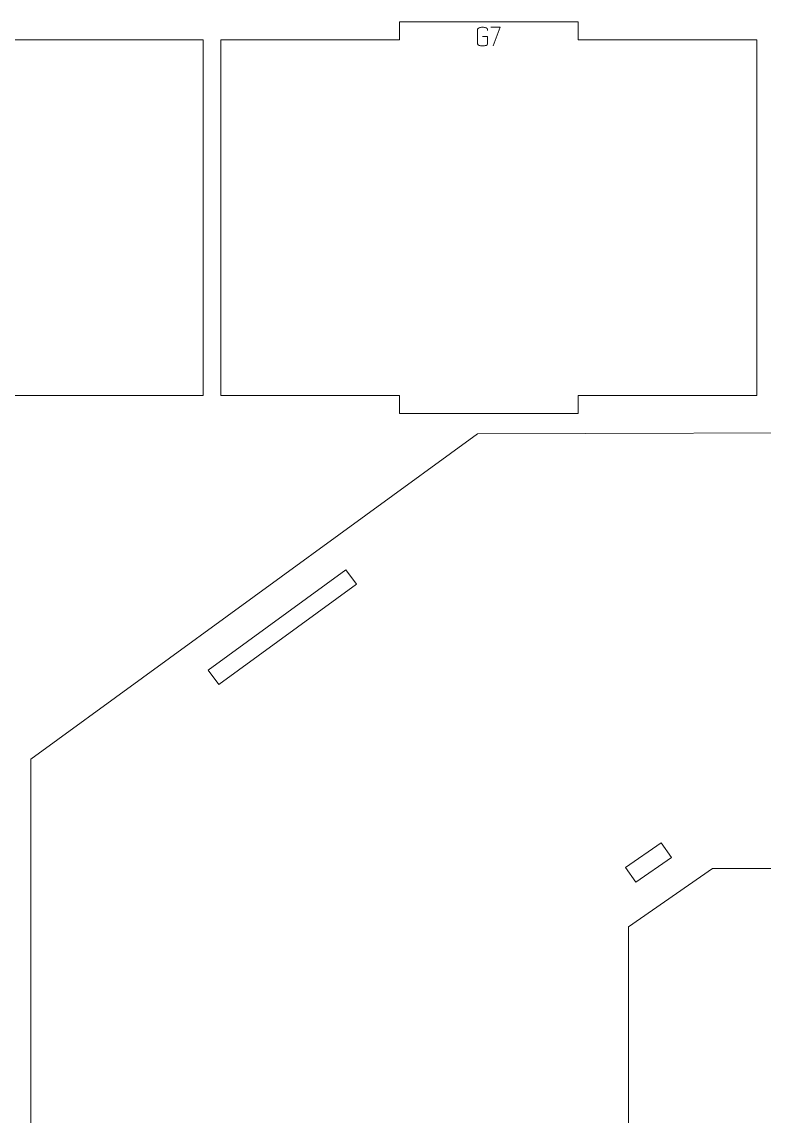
# Model space of a CAD drawing. Header units: centimetres. Extents: x -249 to 275, y -506 to 461.
# Drawn here: x -190.52 to -178.01, y -89.29 to -70.85 of the extents above; entities that cross this region are included whole.
import ezdxf

# ---------------------------------------------------------------- set-up
doc = ezdxf.new("R2010")
doc.units = ezdxf.units.CM
doc.header["$MEASUREMENT"] = 0
doc.layers.add('Capa 1', color=7, linetype='Continuous')

msp = doc.modelspace()

# ---------------------------------------------------------------- hatches: boundary and pattern name
at = {"layer": 'Capa 1', "true_color": 0x3e4095}
h = msp.add_hatch(color=175, dxfattribs=at)
edge = h.paths.add_edge_path()
edge.add_spline(control_points=[(-182.67777, -71.21865), (-182.67777, -71.22843), (-182.68564, -71.23676), (-182.70139, -71.24364), (-182.71713, -71.25052), (-182.73678, -71.25396), (-182.76032, -71.25396), (-182.78386, -71.25396), (-182.80351, -71.25052), (-182.81925, -71.24364), (-182.835, -71.23676), (-182.84287, -71.22843), (-182.84287, -71.21865), (-182.84287, -71.21865), (-182.84287, -70.97283), (-182.84287, -70.97283), (-182.84287, -70.96305), (-182.835, -70.95472), (-182.81925, -70.94784), (-182.80351, -70.94096), (-182.78386, -70.93752), (-182.76032, -70.93752), (-182.73678, -70.93752), (-182.71713, -70.94096), (-182.70139, -70.94784), (-182.68564, -70.95472), (-182.67777, -70.96305), (-182.67777, -70.97283), (-182.67777, -70.97283), (-182.67777, -70.9953), (-182.67777, -70.9953), (-182.67777, -70.9953), (-182.67777, -70.97283), (-182.67777, -70.97283), (-182.67777, -70.96305), (-182.68564, -70.95472), (-182.70139, -70.94784), (-182.71713, -70.94096), (-182.73678, -70.93752), (-182.76032, -70.93752), (-182.78386, -70.93752), (-182.80351, -70.94096), (-182.81925, -70.94784), (-182.835, -70.95472), (-182.84287, -70.96305), (-182.84287, -70.97283), (-182.84287, -70.97283), (-182.84287, -71.21865), (-182.84287, -71.21865), (-182.84287, -71.22843), (-182.835, -71.23676), (-182.81925, -71.24364), (-182.80351, -71.25052), (-182.78386, -71.25396), (-182.76032, -71.25396), (-182.73678, -71.25396), (-182.71713, -71.25052), (-182.70139, -71.24364), (-182.68564, -71.23676), (-182.67777, -71.22843), (-182.67777, -71.21865), (-182.67777, -71.21865), (-182.67777, -71.09574), (-182.67777, -71.09574), (-182.67777, -71.09574), (-182.7594, -71.09574), (-182.7594, -71.09574), (-182.7594, -71.09574), (-182.67777, -71.09574), (-182.67777, -71.09574), (-182.67777, -71.09574), (-182.67777, -71.21865), (-182.67777, -71.21865)], knot_values=[0, 0, 0, 0, 0.04166667, 0.04166667, 0.04166667, 0.08333333, 0.08333333, 0.08333333, 0.125, 0.125, 0.125, 0.16666667, 0.16666667, 0.16666667, 0.20833333, 0.20833333, 0.20833333, 0.25, 0.25, 0.25, 0.29166667, 0.29166667, 0.29166667, 0.33333333, 0.33333333, 0.33333333, 0.375, 0.375, 0.375, 0.41666667, 0.41666667, 0.41666667, 0.45833333, 0.45833333, 0.45833333, 0.5, 0.5, 0.5, 0.54166667, 0.54166667, 0.54166667, 0.58333333, 0.58333333, 0.58333333, 0.625, 0.625, 0.625, 0.66666667, 0.66666667, 0.66666667, 0.70833333, 0.70833333, 0.70833333, 0.75, 0.75, 0.75, 0.79166667, 0.79166667, 0.79166667, 0.83333333, 0.83333333, 0.83333333, 0.875, 0.875, 0.875, 0.91666667, 0.91666667, 0.91666667, 0.95833333, 0.95833333, 0.95833333, 1, 1, 1, 1], degree=3, periodic=1)
h = msp.add_hatch(color=175, dxfattribs=at)
edge = h.paths.add_edge_path()
edge.add_spline(control_points=[(-182.58422, -71.25396), (-182.58422, -71.25396), (-182.46314, -70.93752), (-182.46314, -70.93752), (-182.46314, -70.93752), (-182.62274, -70.93752), (-182.62274, -70.93752), (-182.62274, -70.93752), (-182.46314, -70.93752), (-182.46314, -70.93752), (-182.46314, -70.93752), (-182.58422, -71.25396), (-182.58422, -71.25396)], knot_values=[0, 0, 0, 0, 0.25, 0.25, 0.25, 0.5, 0.5, 0.5, 0.75, 0.75, 0.75, 1, 1, 1, 1], degree=3, periodic=1)

# ---------------------------------------------------------------- linework, layer by layer
at = {"layer": 'Capa 1', "color": 240, "lineweight": 9}
for points, knots in [([(-205.33672, -71.14756), (-205.33672, -71.14756), (-205.33672, -77.14756), (-205.33672, -77.14756), (-205.33672, -77.14756), (-199.38156, -77.14756), (-199.38156, -77.14756), (-199.38156, -77.14756), (-199.38156, -77.44756), (-199.38156, -77.44756), (-199.38156, -77.44756), (-193.4264, -77.44756), (-193.4264, -77.44756), (-193.4264, -77.44756), (-193.4264, -77.14756), (-193.4264, -77.14756), (-193.4264, -77.14756), (-187.47123, -77.14756), (-187.47123, -77.14756), (-187.47123, -77.14756), (-187.47123, -71.14756), (-187.47123, -71.14756), (-187.47123, -71.14756), (-193.4264, -71.14756), (-193.4264, -71.14756), (-193.4264, -71.14756), (-193.4264, -70.84756), (-193.4264, -70.84756), (-193.4264, -70.84756), (-199.38156, -70.84756), (-199.38156, -70.84756), (-199.38156, -70.84756), (-199.38156, -71.14756), (-199.38156, -71.14756), (-199.38156, -71.14756), (-205.33672, -71.14756), (-205.33672, -71.14756)], [0, 0, 0, 0, 0.08333333, 0.08333333, 0.08333333, 0.16666667, 0.16666667, 0.16666667, 0.25, 0.25, 0.25, 0.33333333, 0.33333333, 0.33333333, 0.41666667, 0.41666667, 0.41666667, 0.5, 0.5, 0.5, 0.58333333, 0.58333333, 0.58333333, 0.66666667, 0.66666667, 0.66666667, 0.75, 0.75, 0.75, 0.83333333, 0.83333333, 0.83333333, 0.91666667, 0.91666667, 0.91666667, 1, 1, 1, 1]), ([(-187.17123, -71.14756), (-187.17123, -71.14756), (-187.17123, -77.14756), (-187.17123, -77.14756), (-187.17123, -77.14756), (-184.15908, -77.14756), (-184.15908, -77.14756), (-184.15908, -77.14756), (-184.15908, -77.44756), (-184.15908, -77.44756), (-184.15908, -77.44756), (-181.14693, -77.44756), (-181.14693, -77.44756), (-181.14693, -77.44756), (-181.14693, -77.14756), (-181.14693, -77.14756), (-181.14693, -77.14756), (-178.13477, -77.14756), (-178.13477, -77.14756), (-178.13477, -77.14756), (-178.13477, -71.14756), (-178.13477, -71.14756), (-178.13477, -71.14756), (-181.14693, -71.14756), (-181.14693, -71.14756), (-181.14693, -71.14756), (-181.14693, -70.84756), (-181.14693, -70.84756), (-181.14693, -70.84756), (-184.15908, -70.84756), (-184.15908, -70.84756), (-184.15908, -70.84756), (-184.15908, -71.14756), (-184.15908, -71.14756), (-184.15908, -71.14756), (-187.17123, -71.14756), (-187.17123, -71.14756)], [0, 0, 0, 0, 0.08333333, 0.08333333, 0.08333333, 0.16666667, 0.16666667, 0.16666667, 0.25, 0.25, 0.25, 0.33333333, 0.33333333, 0.33333333, 0.41666667, 0.41666667, 0.41666667, 0.5, 0.5, 0.5, 0.58333333, 0.58333333, 0.58333333, 0.66666667, 0.66666667, 0.66666667, 0.75, 0.75, 0.75, 0.83333333, 0.83333333, 0.83333333, 0.91666667, 0.91666667, 0.91666667, 1, 1, 1, 1]), ([(-170.86513, -87.60465), (-170.86513, -87.60465), (-171.64746, -85.11895), (-171.64746, -85.11895), (-171.64746, -85.11895), (-178.88411, -85.11895), (-178.88411, -85.11895), (-178.88411, -85.11895), (-180.3021, -86.10466), (-180.3021, -86.10466), (-180.3021, -86.10466), (-180.3021, -99.34744), (-180.3021, -99.34744), (-180.3021, -99.34744), (-178.83521, -100.376), (-178.83521, -100.376), (-178.83521, -100.376), (-173.16324, -100.376), (-173.16324, -100.376), (-173.16324, -100.376), (-171.64746, -99.26172), (-171.64746, -99.26172), (-171.64746, -99.26172), (-171.64746, -95.14747), (-171.64746, -95.14747), (-171.64746, -95.14747), (-176.24371, -95.14747), (-176.24371, -95.14747), (-176.24371, -95.14747), (-176.24371, -90.00463), (-176.24371, -90.00463), (-176.24371, -90.00463), (-161.57483, -90.00463), (-161.57483, -90.00463), (-161.57483, -90.00463), (-161.57483, -107.7474), (-161.57483, -107.7474), (-161.57483, -107.7474), (-169.25155, -107.7474), (-169.25155, -107.7474), (-169.25155, -107.7474), (-170.22947, -105.39027), (-170.22947, -105.39027), (-170.22947, -105.39027), (-173.45662, -107.7474), (-173.45662, -107.7474), (-173.45662, -107.7474), (-182.50243, -107.7474), (-182.50243, -107.7474), (-182.50243, -107.7474), (-190.37472, -102.00456), (-190.37472, -102.00456), (-190.37472, -102.00456), (-190.37472, -83.2761), (-190.37472, -83.2761), (-190.37472, -83.2761), (-182.8447, -77.79042), (-182.8447, -77.79042), (-182.8447, -77.79042), (-168.27362, -77.74756), (-168.27362, -77.74756), (-168.27362, -77.74756), (-161.57483, -82.59039), (-161.57483, -82.59039), (-161.57483, -82.59039), (-161.57483, -87.60465), (-161.57483, -87.60465), (-161.57483, -87.60465), (-170.86513, -87.60465), (-170.86513, -87.60465)], [0, 0, 0, 0, 0.04347826, 0.04347826, 0.04347826, 0.08695652, 0.08695652, 0.08695652, 0.13043478, 0.13043478, 0.13043478, 0.17391304, 0.17391304, 0.17391304, 0.2173913, 0.2173913, 0.2173913, 0.26086957, 0.26086957, 0.26086957, 0.30434783, 0.30434783, 0.30434783, 0.34782609, 0.34782609, 0.34782609, 0.39130435, 0.39130435, 0.39130435, 0.43478261, 0.43478261, 0.43478261, 0.47826087, 0.47826087, 0.47826087, 0.52173913, 0.52173913, 0.52173913, 0.56521739, 0.56521739, 0.56521739, 0.60869565, 0.60869565, 0.60869565, 0.65217391, 0.65217391, 0.65217391, 0.69565217, 0.69565217, 0.69565217, 0.73913043, 0.73913043, 0.73913043, 0.7826087, 0.7826087, 0.7826087, 0.82608696, 0.82608696, 0.82608696, 0.86956522, 0.86956522, 0.86956522, 0.91304348, 0.91304348, 0.91304348, 0.95652174, 0.95652174, 0.95652174, 1, 1, 1, 1]), ([(-187.20655, -82.01789), (-187.20655, -82.01789), (-184.88692, -80.32801), (-184.88692, -80.32801), (-184.88692, -80.32801), (-185.06356, -80.08554), (-185.06356, -80.08554), (-185.06356, -80.08554), (-187.3832, -81.77541), (-187.3832, -81.77541), (-187.3832, -81.77541), (-187.20655, -82.01789), (-187.20655, -82.01789)], [0, 0, 0, 0, 0.25, 0.25, 0.25, 0.5, 0.5, 0.5, 0.75, 0.75, 0.75, 1, 1, 1, 1]), ([(-179.7495, -84.68712), (-179.7495, -84.68712), (-180.34893, -85.10381), (-180.34893, -85.10381), (-180.34893, -85.10381), (-180.1777, -85.35014), (-180.1777, -85.35014), (-180.1777, -85.35014), (-179.57826, -84.93345), (-179.57826, -84.93345), (-179.57826, -84.93345), (-179.7495, -84.68712), (-179.7495, -84.68712)], [0, 0, 0, 0, 0.25, 0.25, 0.25, 0.5, 0.5, 0.5, 0.75, 0.75, 0.75, 1, 1, 1, 1])]:
    msp.add_open_spline(points, degree=3, knots=knots, dxfattribs=at)
at = {"layer": 'Capa 1', "color": 114, "lineweight": 9}
for points, knots in [([(-182.67777, -71.21865), (-182.67777, -71.22843), (-182.68564, -71.23676), (-182.70139, -71.24364), (-182.71713, -71.25052), (-182.73678, -71.25396), (-182.76032, -71.25396), (-182.78386, -71.25396), (-182.80351, -71.25052), (-182.81925, -71.24364), (-182.835, -71.23676), (-182.84287, -71.22843), (-182.84287, -71.21865), (-182.84287, -71.21865), (-182.84287, -70.97283), (-182.84287, -70.97283), (-182.84287, -70.96305), (-182.835, -70.95472), (-182.81925, -70.94784), (-182.80351, -70.94096), (-182.78386, -70.93752), (-182.76032, -70.93752), (-182.73678, -70.93752), (-182.71713, -70.94096), (-182.70139, -70.94784), (-182.68564, -70.95472), (-182.67777, -70.96305), (-182.67777, -70.97283), (-182.67777, -70.97283), (-182.67777, -70.9953), (-182.67777, -70.9953), (-182.67777, -70.9953), (-182.67777, -70.97283), (-182.67777, -70.97283), (-182.67777, -70.96305), (-182.68564, -70.95472), (-182.70139, -70.94784), (-182.71713, -70.94096), (-182.73678, -70.93752), (-182.76032, -70.93752), (-182.78386, -70.93752), (-182.80351, -70.94096), (-182.81925, -70.94784), (-182.835, -70.95472), (-182.84287, -70.96305), (-182.84287, -70.97283), (-182.84287, -70.97283), (-182.84287, -71.21865), (-182.84287, -71.21865), (-182.84287, -71.22843), (-182.835, -71.23676), (-182.81925, -71.24364), (-182.80351, -71.25052), (-182.78386, -71.25396), (-182.76032, -71.25396), (-182.73678, -71.25396), (-182.71713, -71.25052), (-182.70139, -71.24364), (-182.68564, -71.23676), (-182.67777, -71.22843), (-182.67777, -71.21865), (-182.67777, -71.21865), (-182.67777, -71.09574), (-182.67777, -71.09574), (-182.67777, -71.09574), (-182.7594, -71.09574), (-182.7594, -71.09574), (-182.7594, -71.09574), (-182.67777, -71.09574), (-182.67777, -71.09574), (-182.67777, -71.09574), (-182.67777, -71.21865), (-182.67777, -71.21865)], [0, 0, 0, 0, 0.04166667, 0.04166667, 0.04166667, 0.08333333, 0.08333333, 0.08333333, 0.125, 0.125, 0.125, 0.16666667, 0.16666667, 0.16666667, 0.20833333, 0.20833333, 0.20833333, 0.25, 0.25, 0.25, 0.29166667, 0.29166667, 0.29166667, 0.33333333, 0.33333333, 0.33333333, 0.375, 0.375, 0.375, 0.41666667, 0.41666667, 0.41666667, 0.45833333, 0.45833333, 0.45833333, 0.5, 0.5, 0.5, 0.54166667, 0.54166667, 0.54166667, 0.58333333, 0.58333333, 0.58333333, 0.625, 0.625, 0.625, 0.66666667, 0.66666667, 0.66666667, 0.70833333, 0.70833333, 0.70833333, 0.75, 0.75, 0.75, 0.79166667, 0.79166667, 0.79166667, 0.83333333, 0.83333333, 0.83333333, 0.875, 0.875, 0.875, 0.91666667, 0.91666667, 0.91666667, 0.95833333, 0.95833333, 0.95833333, 1, 1, 1, 1]), ([(-182.58422, -71.25396), (-182.58422, -71.25396), (-182.46314, -70.93752), (-182.46314, -70.93752), (-182.46314, -70.93752), (-182.62274, -70.93752), (-182.62274, -70.93752), (-182.62274, -70.93752), (-182.46314, -70.93752), (-182.46314, -70.93752), (-182.46314, -70.93752), (-182.58422, -71.25396), (-182.58422, -71.25396)], [0, 0, 0, 0, 0.25, 0.25, 0.25, 0.5, 0.5, 0.5, 0.75, 0.75, 0.75, 1, 1, 1, 1])]:
    msp.add_open_spline(points, degree=3, knots=knots, dxfattribs=at)

doc.saveas('drawing.dxf')
